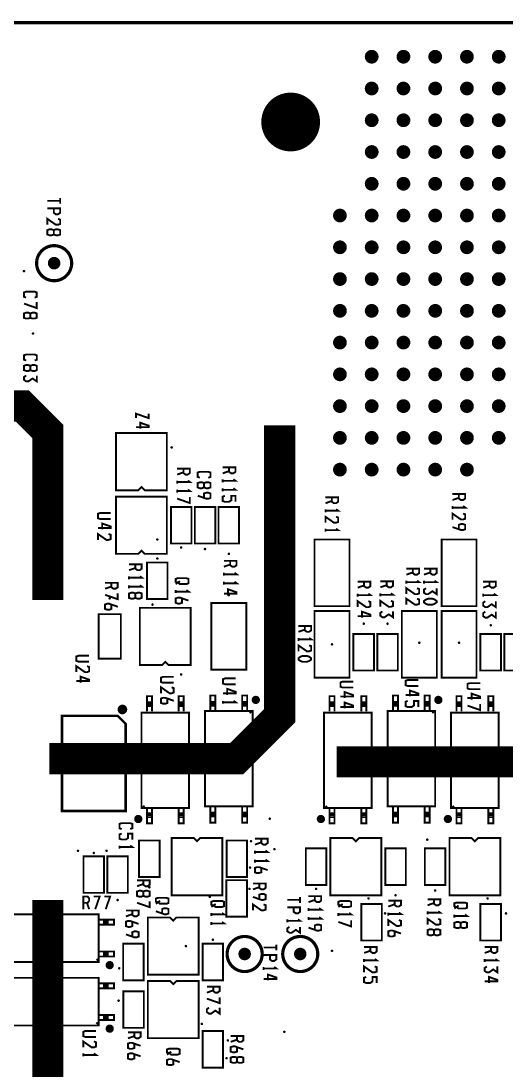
# Model space of a CAD drawing. Extents: x 8 to 205, y 3 to 189.
# Drawn here: x 85.8 to 124.6, y 103.1 to 187 of the extents above; entities that cross this region are included whole.
import ezdxf

# ---------------------------------------------------------------- set-up
doc = ezdxf.new("R2010")
doc.units = 0
doc.header["$MEASUREMENT"] = 0
doc.layers.get('0').update_dxf_attribs({"linetype": 'CONTINUOUS'})
doc.layers.add('26-349-0_DRL', color=254, linetype='CONTINUOUS')
doc.layers.add('26-349-0_SST', color=12, linetype='CONTINUOUS')

# ---------------------------------------------------------------- blocks, each defined once
blk = doc.blocks.new('ROUND_1')
at = {"const_width": 2.3495}
blk.add_lwpolyline([(-1.17475, 0, 1), (1.17475, 0, 1)], format="xyb", close=True, dxfattribs=at)
blk = doc.blocks.new('ROUND_93')
at = {"const_width": 0.54991}
blk.add_lwpolyline([(-0.274954, 0, 1), (0.274954, 0, 1)], format="xyb", close=True, dxfattribs=at)
blk = doc.blocks.new('ROUND_96')
at = {"const_width": 0.50038}
blk.add_lwpolyline([(-0.25019, 0, 1), (0.25019, 0, 1)], format="xyb", close=True, dxfattribs=at)
blk = doc.blocks.new('ROUND_101')
at = {"const_width": 0.10033}
blk.add_lwpolyline([(-0.050164, 0, 1), (0.050164, 0, 1)], format="xyb", close=True, dxfattribs=at)
blk = doc.blocks.new('ROUND_102')
at = {"const_width": 0.10033}
blk.add_lwpolyline([(-0.050164, 0, 1), (0.050164, 0, 1)], format="xyb", close=True, dxfattribs=at)

msp = doc.modelspace()

# ---------------------------------------------------------------- linework, layer by layer
at = {"layer": '26-349-0_DRL'}
for points, const_width in [([(13.894, 186.892), (200.843, 186.892)], 0.254), ([(87.966, 140.728), (87.966, 154.19), (85.934, 156.222), (69.551, 156.222), (67.9, 157.873), (52.787, 157.873), (31.578, 179.082), (28.022, 179.082)], 2.499), ([(88.093, 128.028), (103.079, 128.028), (106.508, 131.457), (106.508, 154.698)], 2.499), ([(111.08, 127.774), (182.454, 127.774), (184.105, 129.425), (194.646, 129.425)], 2.499), ([(87.966, 64.401), (87.966, 116.725)], 2.499)]:
    msp.add_lwpolyline(points, dxfattribs=dict(at, const_width=const_width))
at = {"layer": '26-349-0_SST'}
for points, const_width in [([(87.938, 172.635), (88.954, 172.635)], 0.152), ([(88.954, 172.399), (88.954, 172.872)], 0.152), ([(88.446, 172.033), (88.446, 171.678), (88.614, 171.561), (88.784, 171.561), (88.954, 171.678), (88.954, 172.033), (87.938, 172.033)], 0.152), ([(87.938, 170.723), (87.938, 171.195), (88.614, 170.723), (88.784, 170.723), (88.954, 170.781), (88.954, 171.137), (88.784, 171.195)], 0.152), ([(88.446, 169.943), (88.614, 169.885), (88.784, 169.885), (88.954, 169.943), (88.954, 170.299), (88.784, 170.357), (88.614, 170.357), (88.446, 170.299), (88.446, 169.943), (88.276, 169.885), (88.106, 169.885), (87.938, 169.943), (87.938, 170.299), (88.106, 170.357), (88.276, 170.357), (88.446, 170.299)], 0.152), ([(86.234, 164.901), (86.066, 164.959), (86.066, 165.315), (86.234, 165.373), (86.912, 165.373), (87.082, 165.315), (87.082, 164.959), (86.912, 164.901)], 0.152), ([(86.066, 164.418), (87.082, 164.063), (87.082, 164.535)], 0.152), ([(86.574, 163.283), (86.742, 163.225), (86.912, 163.225), (87.082, 163.283), (87.082, 163.639), (86.912, 163.697), (86.742, 163.697), (86.574, 163.639), (86.574, 163.283), (86.404, 163.225), (86.234, 163.225), (86.066, 163.283), (86.066, 163.639), (86.234, 163.697), (86.404, 163.697), (86.574, 163.639)], 0.152), ([(86.241, 159.872), (86.071, 159.93), (86.071, 160.286), (86.241, 160.347), (86.917, 160.347), (87.087, 160.286), (87.087, 159.93), (86.917, 159.872)], 0.152), ([(86.579, 159.092), (86.749, 159.034), (86.917, 159.034), (87.087, 159.092), (87.087, 159.448), (86.917, 159.509), (86.749, 159.509), (86.579, 159.448), (86.579, 159.092), (86.409, 159.034), (86.241, 159.034), (86.071, 159.092), (86.071, 159.448), (86.241, 159.509), (86.409, 159.509), (86.579, 159.448)], 0.152), ([(86.241, 158.67), (86.071, 158.551), (86.071, 158.315), (86.241, 158.195), (86.409, 158.195), (86.749, 158.432), (87.087, 158.195), (87.087, 158.67)], 0.152), ([(95.027, 155.259), (95.027, 155.615), (96.043, 155.259), (96.043, 155.615)], 0.152), ([(95.365, 154.421), (95.365, 154.893), (96.043, 154.657), (96.043, 154.538), (95.027, 154.538)], 0.152), ([(97.491, 154.063), (93.427, 154.063), (93.427, 149.491), (95.205, 149.491), (95.459, 149.745), (95.713, 149.491), (97.491, 149.491), (97.491, 154.063)], 0.152), ([(98.819, 151.223), (98.819, 150.868), (98.987, 150.748), (99.157, 150.748), (99.327, 150.868), (99.327, 151.223), (98.311, 151.223)], 0.152), ([(102.469, 151.322), (102.469, 150.967), (102.639, 150.847), (102.81, 150.847), (102.977, 150.967), (102.977, 151.322), (101.961, 151.322)], 0.152), ([(98.819, 150.926), (98.311, 150.748)], 0.152), ([(98.311, 150.029), (98.311, 150.266)], 0.152), ([(98.311, 150.149), (99.327, 150.149), (99.157, 150.266)], 0.152), ([(100.13, 150.494), (99.962, 150.555), (99.962, 150.911), (100.13, 150.969), (100.808, 150.969), (100.978, 150.911), (100.978, 150.555), (100.808, 150.494)], 0.152), ([(102.469, 151.025), (101.961, 150.847)], 0.152), ([(101.961, 150.128), (101.961, 150.365)], 0.152), ([(101.961, 150.248), (102.977, 150.248), (102.81, 150.365)], 0.152), ([(98.311, 149.311), (98.311, 149.547)], 0.152), ([(98.311, 149.427), (99.327, 149.427), (99.157, 149.547)], 0.152), ([(100.47, 149.717), (100.638, 149.656), (100.808, 149.656), (100.978, 149.717), (100.978, 150.073), (100.808, 150.131), (100.638, 150.131), (100.47, 150.073), (100.47, 149.717), (100.3, 149.656), (100.13, 149.656), (99.962, 149.717), (99.962, 150.073), (100.13, 150.131), (100.3, 150.131), (100.47, 150.073)], 0.152), ([(101.961, 149.41), (101.961, 149.646)], 0.152), ([(101.961, 149.526), (102.977, 149.526), (102.81, 149.646)], 0.152), ([(97.491, 148.983), (93.427, 148.983), (93.427, 144.411), (95.205, 144.411), (95.459, 144.665), (95.713, 144.411), (97.491, 144.411), (97.491, 148.983)], 0.152), ([(98.311, 148.828), (99.327, 148.472), (99.327, 148.945)], 0.152), ([(100.47, 148.879), (100.47, 149.234), (100.638, 149.293), (100.808, 149.293), (100.978, 149.234), (100.978, 148.879), (100.808, 148.818), (100.638, 148.818), (99.962, 149.057)], 0.152), ([(102.131, 149.044), (101.961, 148.985), (101.961, 148.63), (102.131, 148.571), (102.469, 148.571), (102.639, 148.688), (102.639, 149.044), (102.977, 149.044), (102.977, 148.571)], 0.152), ([(110.684, 148.932), (110.684, 148.576), (110.854, 148.457), (111.024, 148.457), (111.192, 148.576), (111.192, 148.932), (110.176, 148.932)], 0.152), ([(110.684, 148.635), (110.176, 148.457)], 0.152), ([(120.844, 149.186), (120.844, 148.83), (121.014, 148.711), (121.184, 148.711), (121.352, 148.83), (121.352, 149.186), (120.336, 149.186)], 0.152), ([(120.844, 148.889), (120.336, 148.711)], 0.152), ([(99.459, 145.236), (99.459, 148.157), (97.821, 148.157), (97.821, 145.236), (99.459, 145.236)], 0.152), ([(101.364, 145.236), (101.364, 148.157), (99.726, 148.157), (99.726, 145.236), (101.364, 145.236)], 0.152), ([(101.618, 148.157), (101.618, 145.236), (103.257, 145.236), (103.257, 148.157), (101.618, 148.157)], 0.152), ([(110.176, 147.738), (110.176, 147.974)], 0.152), ([(110.176, 147.855), (111.192, 147.855), (111.024, 147.974)], 0.152), ([(120.336, 147.992), (120.336, 148.228)], 0.152), ([(120.336, 148.109), (121.352, 148.109), (121.184, 148.228)], 0.152), ([(92.995, 147.197), (92.147, 147.197), (91.979, 147.258), (91.979, 147.614), (92.147, 147.672), (92.995, 147.672)], 0.152), ([(110.176, 146.9), (110.176, 147.372), (110.854, 146.9), (111.024, 146.9), (111.192, 146.958), (111.192, 147.314), (111.024, 147.372)], 0.152), ([(120.336, 147.154), (120.336, 147.626), (121.014, 147.154), (121.184, 147.154), (121.352, 147.212), (121.352, 147.568), (121.184, 147.626)], 0.152), ([(92.317, 146.359), (92.317, 146.834), (92.995, 146.598), (92.995, 146.478), (91.979, 146.478)], 0.152), ([(91.979, 145.521), (91.979, 145.996), (92.655, 145.521), (92.825, 145.521), (92.995, 145.582), (92.995, 145.937), (92.825, 145.996)], 0.152), ([(110.176, 146.179), (110.176, 146.417)], 0.152), ([(110.176, 146.298), (111.192, 146.298), (111.024, 146.417)], 0.152), ([(120.844, 146.374), (120.844, 146.73), (121.014, 146.788), (121.184, 146.788), (121.352, 146.73), (121.352, 146.374), (121.184, 146.316), (121.014, 146.316), (120.336, 146.552)], 0.152), ([(112.096, 140.22), (109.302, 140.22), (109.302, 145.554), (112.096, 145.554), (112.096, 140.22)], 0.152), ([(122.256, 140.22), (119.462, 140.22), (119.462, 145.554), (122.256, 145.554), (122.256, 140.22)], 0.152), ([(94.976, 143.575), (94.976, 143.22), (95.146, 143.1), (95.317, 143.1), (95.484, 143.22), (95.484, 143.575), (94.468, 143.575)], 0.152), ([(95.903, 143.712), (95.903, 140.791), (97.542, 140.791), (97.542, 143.712), (95.903, 143.712)], 0.152), ([(102.556, 143.852), (102.556, 143.496), (102.726, 143.377), (102.896, 143.377), (103.064, 143.496), (103.064, 143.852), (102.048, 143.852)], 0.152), ([(102.556, 143.555), (102.048, 143.377)], 0.152), ([(94.976, 143.278), (94.468, 143.1)], 0.152), ([(102.048, 142.658), (102.048, 142.894)], 0.152), ([(102.048, 142.775), (103.064, 142.775), (102.896, 142.894)], 0.152), ([(117.161, 143.217), (117.161, 142.861), (117.331, 142.742), (117.501, 142.742), (117.669, 142.861), (117.669, 143.217), (116.653, 143.217)], 0.152), ([(117.161, 142.92), (116.653, 142.742)], 0.152), ([(118.558, 143.217), (118.558, 142.861), (118.728, 142.742), (118.898, 142.742), (119.066, 142.861), (119.066, 143.217), (118.05, 143.217)], 0.152), ([(118.558, 142.92), (118.05, 142.742)], 0.152), ([(93.056, 142.092), (93.056, 141.736), (93.226, 141.617), (93.396, 141.617), (93.564, 141.736), (93.564, 142.092), (92.548, 142.092)], 0.152), ([(94.468, 142.381), (94.468, 142.618)], 0.152), ([(94.468, 142.501), (95.484, 142.501), (95.317, 142.618)], 0.152), ([(94.468, 141.663), (94.468, 141.899)], 0.152), ([(94.468, 141.779), (95.484, 141.779), (95.317, 141.899)], 0.152), ([(98.37, 142.465), (98.202, 142.407), (98.202, 142.168), (98.37, 142.11), (98.54, 141.99), (99.048, 141.99), (99.218, 142.051), (99.218, 142.407), (99.048, 142.465), (98.37, 142.465)], 0.152), ([(98.54, 142.229), (98.202, 141.99)], 0.152), ([(102.048, 141.937), (102.048, 142.176)], 0.152), ([(102.048, 142.056), (103.064, 142.056), (102.896, 142.176)], 0.152), ([(113.264, 142.178), (113.264, 141.823), (113.434, 141.703), (113.605, 141.703), (113.772, 141.823), (113.772, 142.178), (112.756, 142.178)], 0.152), ([(113.264, 141.881), (112.756, 141.703)], 0.152), ([(115.075, 142.206), (115.075, 141.851), (115.243, 141.731), (115.413, 141.731), (115.583, 141.851), (115.583, 142.206), (114.567, 142.206)], 0.152), ([(115.075, 141.909), (114.567, 141.731)], 0.152), ([(116.653, 142.023), (116.653, 142.259)], 0.152), ([(116.653, 142.14), (117.669, 142.14), (117.501, 142.259)], 0.152), ([(118.05, 142.023), (118.05, 142.259)], 0.152), ([(118.05, 142.14), (119.066, 142.14), (118.898, 142.259)], 0.152), ([(123.297, 142.178), (123.297, 141.823), (123.467, 141.703), (123.638, 141.703), (123.805, 141.823), (123.805, 142.178), (122.789, 142.178)], 0.152), ([(123.297, 141.881), (122.789, 141.703)], 0.152), ([(93.056, 141.795), (92.548, 141.617)], 0.152), ([(92.548, 141.134), (93.564, 140.779), (93.564, 141.254)], 0.152), ([(94.976, 140.883), (95.146, 140.824), (95.317, 140.824), (95.484, 140.883), (95.484, 141.238), (95.317, 141.297), (95.146, 141.297), (94.976, 141.238), (94.976, 140.883), (94.809, 140.824), (94.638, 140.824), (94.468, 140.883), (94.468, 141.238), (94.638, 141.297), (94.809, 141.297), (94.976, 141.238)], 0.152), ([(98.202, 141.271), (98.202, 141.508)], 0.152), ([(98.202, 141.391), (99.218, 141.391), (99.048, 141.508)], 0.152), ([(102.388, 141.099), (102.388, 141.574), (103.064, 141.337), (103.064, 141.218), (102.048, 141.218)], 0.152), ([(112.756, 140.984), (112.756, 141.221)], 0.152), ([(112.756, 141.104), (113.772, 141.104), (113.605, 141.221)], 0.152), ([(114.567, 141.012), (114.567, 141.249)], 0.152), ([(114.567, 141.132), (115.583, 141.132), (115.413, 141.249)], 0.152), ([(116.653, 141.185), (116.653, 141.657), (117.331, 141.185), (117.501, 141.185), (117.669, 141.243), (117.669, 141.599), (117.501, 141.657)], 0.152), ([(118.22, 141.657), (118.05, 141.541), (118.05, 141.302), (118.22, 141.185), (118.39, 141.185), (118.728, 141.421), (119.066, 141.185), (119.066, 141.657)], 0.152), ([(122.789, 140.984), (122.789, 141.221)], 0.152), ([(122.789, 141.104), (123.805, 141.104), (123.638, 141.221)], 0.152), ([(93.056, 140.357), (93.056, 140.001), (92.888, 139.94), (92.718, 139.94), (92.548, 140.001), (92.548, 140.357), (92.718, 140.415), (92.888, 140.415), (93.564, 140.179)], 0.152), ([(98.71, 140.847), (98.71, 140.492), (98.54, 140.433), (98.37, 140.433), (98.202, 140.492), (98.202, 140.847), (98.37, 140.908), (98.54, 140.908), (99.218, 140.669)], 0.152), ([(103.841, 135.14), (101.047, 135.14), (101.047, 140.474), (103.841, 140.474), (103.841, 135.14)], 0.152), ([(112.756, 140.146), (112.756, 140.621), (113.434, 140.146), (113.605, 140.146), (113.772, 140.205), (113.772, 140.56), (113.605, 140.621)], 0.152), ([(114.567, 140.174), (114.567, 140.649), (115.243, 140.174), (115.413, 140.174), (115.583, 140.233), (115.583, 140.588), (115.413, 140.649)], 0.152), ([(116.653, 140.347), (116.653, 140.819), (117.331, 140.347), (117.501, 140.347), (117.669, 140.405), (117.669, 140.761), (117.501, 140.819)], 0.152), ([(118.05, 140.641), (118.22, 140.761), (118.39, 140.819), (118.728, 140.819), (118.898, 140.761), (119.066, 140.641), (119.066, 140.525), (118.898, 140.405), (118.728, 140.347), (118.39, 140.347), (118.22, 140.405), (118.05, 140.525), (118.05, 140.641)], 0.152), ([(122.959, 140.621), (122.789, 140.502), (122.789, 140.266), (122.959, 140.146), (123.13, 140.146), (123.467, 140.382), (123.805, 140.146), (123.805, 140.621)], 0.152), ([(93.808, 136.029), (93.808, 139.585), (92.03, 139.585), (92.03, 136.029), (93.808, 136.029)], 0.152), ([(99.396, 140.093), (95.332, 140.093), (95.332, 135.521), (97.11, 135.521), (97.364, 135.775), (97.618, 135.521), (99.396, 135.521), (99.396, 140.093)], 0.152), ([(112.096, 134.505), (109.302, 134.505), (109.302, 139.839), (112.096, 139.839), (112.096, 134.505)], 0.152), ([(113.097, 139.308), (113.097, 139.783), (113.772, 139.544), (113.772, 139.427), (112.756, 139.427)], 0.152), ([(114.735, 139.811), (114.567, 139.692), (114.567, 139.455), (114.735, 139.336), (114.905, 139.336), (115.243, 139.572), (115.583, 139.336), (115.583, 139.811)], 0.152), ([(119.081, 134.505), (116.287, 134.505), (116.287, 139.839), (119.081, 139.839), (119.081, 134.505)], 0.152), ([(122.256, 134.505), (119.462, 134.505), (119.462, 139.839), (122.256, 139.839), (122.256, 134.505)], 0.152), ([(122.959, 139.783), (122.789, 139.664), (122.789, 139.427), (122.959, 139.308), (123.13, 139.308), (123.467, 139.544), (123.805, 139.308), (123.805, 139.783)], 0.152), ([(108.525, 138.645), (108.525, 138.289), (108.695, 138.17), (108.865, 138.17), (109.033, 138.289), (109.033, 138.645), (108.017, 138.645)], 0.152), ([(108.525, 138.348), (108.017, 138.17)], 0.152), ([(108.017, 137.451), (108.017, 137.687)], 0.152), ([(108.017, 137.568), (109.033, 137.568), (108.865, 137.687)], 0.152), ([(112.413, 137.997), (112.413, 135.076), (114.052, 135.076), (114.052, 137.997), (112.413, 137.997)], 0.152), ([(115.969, 135.076), (115.969, 137.997), (114.331, 137.997), (114.331, 135.076), (115.969, 135.076)], 0.152), ([(122.573, 137.997), (122.573, 135.076), (124.212, 135.076), (124.212, 137.997), (122.573, 137.997)], 0.152), ([(126.129, 135.076), (126.129, 137.997), (124.491, 137.997), (124.491, 135.076), (126.129, 135.076)], 0.152), ([(108.017, 136.613), (108.017, 137.085), (108.695, 136.613), (108.865, 136.613), (109.033, 136.671), (109.033, 137.027), (108.865, 137.085)], 0.152), ([(91.273, 135.788), (90.427, 135.788), (90.257, 135.846), (90.257, 136.202), (90.427, 136.263), (91.273, 136.263)], 0.152), ([(108.017, 136.069), (108.187, 136.189), (108.357, 136.247), (108.695, 136.247), (108.865, 136.189), (109.033, 136.069), (109.033, 135.953), (108.865, 135.833), (108.695, 135.775), (108.357, 135.775), (108.187, 135.833), (108.017, 135.953), (108.017, 136.069)], 0.152), ([(90.257, 134.949), (90.257, 135.424), (90.935, 134.949), (91.103, 134.949), (91.273, 135.008), (91.273, 135.363), (91.103, 135.424)], 0.152), ([(90.595, 134.111), (90.595, 134.586), (91.273, 134.347), (91.273, 134.231), (90.257, 134.231)], 0.152), ([(98.042, 134.098), (97.194, 134.098), (97.026, 134.157), (97.026, 134.512), (97.194, 134.573), (98.042, 134.573)], 0.152), ([(102.995, 133.971), (102.147, 133.971), (101.979, 134.03), (101.979, 134.385), (102.147, 134.446), (102.995, 134.446)], 0.152), ([(117.6, 133.844), (116.752, 133.844), (116.584, 133.903), (116.584, 134.258), (116.752, 134.319), (117.6, 134.319)], 0.152), ([(97.026, 133.26), (97.026, 133.735), (97.702, 133.26), (97.872, 133.26), (98.042, 133.319), (98.042, 133.674), (97.872, 133.735)], 0.152), ([(102.317, 133.133), (102.317, 133.608), (102.995, 133.369), (102.995, 133.253), (101.979, 133.253)], 0.152), ([(112.393, 133.717), (111.545, 133.717), (111.377, 133.776), (111.377, 134.131), (111.545, 134.192), (112.393, 134.192)], 0.152), ([(116.922, 133.006), (116.922, 133.481), (117.6, 133.242), (117.6, 133.126), (116.584, 133.126)], 0.152), ([(122.553, 133.59), (121.705, 133.59), (121.537, 133.649), (121.537, 134.004), (121.705, 134.065), (122.553, 134.065)], 0.152), ([(95.893, 131.802), (95.893, 132.224), (95.893, 132.371), (95.893, 132.526), (95.893, 133.027), (96.295, 133.027), (96.295, 132.526), (96.295, 132.371), (96.295, 132.224), (96.295, 131.802)], 0.152), ([(97.534, 132.836), (97.534, 132.48), (97.364, 132.422), (97.194, 132.422), (97.026, 132.48), (97.026, 132.836), (97.194, 132.897), (97.364, 132.897), (98.042, 132.658)], 0.152), ([(98.433, 131.802), (98.433, 132.224), (98.433, 132.371), (98.433, 132.526), (98.433, 133.027), (98.835, 133.027), (98.835, 132.526), (98.835, 132.371), (98.835, 132.224), (98.835, 131.802)], 0.152), ([(100.973, 132.275), (100.973, 132.422), (100.973, 132.577), (100.973, 133.077), (101.375, 133.077), (101.375, 132.577), (101.375, 132.422), (101.375, 132.275)], 0.152), ([(101.979, 132.414), (101.979, 132.651)], 0.152), ([(101.979, 132.531), (102.995, 132.531), (102.825, 132.651)], 0.152), ([(103.513, 132.275), (103.513, 132.422), (103.513, 132.577), (103.513, 133.077), (103.915, 133.077), (103.915, 132.577), (103.915, 132.422), (103.915, 132.275)], 0.152), ([(104.857, 132.712), (104.349, 132.712)], 0.152), ([(104.826, 132.849), (104.379, 132.849)], 0.152), ([(104.45, 132.93), (104.45, 132.524)], 0.152), ([(104.588, 132.981), (104.588, 132.473)], 0.152), ([(104.725, 132.95), (104.725, 132.503)], 0.152), ([(110.498, 131.802), (110.498, 132.224), (110.498, 132.371), (110.498, 132.526), (110.498, 133.027), (110.9, 133.027), (110.9, 132.526), (110.9, 132.371), (110.9, 132.224), (110.9, 131.802)], 0.152), ([(111.715, 132.879), (111.715, 133.354), (112.393, 133.115), (112.393, 132.999), (111.377, 132.999)], 0.152), ([(113.038, 131.802), (113.038, 132.224), (113.038, 132.371), (113.038, 132.526), (113.038, 133.027), (113.44, 133.027), (113.44, 132.526), (113.44, 132.371), (113.44, 132.224), (113.44, 131.802)], 0.152), ([(115.578, 132.275), (115.578, 132.422), (115.578, 132.577), (115.578, 133.077), (115.98, 133.077), (115.98, 132.577), (115.98, 132.422), (115.98, 132.275)], 0.152), ([(116.752, 132.643), (116.584, 132.582), (116.584, 132.226), (116.752, 132.168), (117.092, 132.168), (117.26, 132.287), (117.26, 132.643), (117.6, 132.643), (117.6, 132.168)], 0.152), ([(118.118, 132.275), (118.118, 132.422), (118.118, 132.577), (118.118, 133.077), (118.52, 133.077), (118.52, 132.577), (118.52, 132.422), (118.52, 132.275)], 0.152), ([(119.462, 132.712), (118.954, 132.712)], 0.152), ([(119.431, 132.849), (118.984, 132.849)], 0.152), ([(119.055, 132.93), (119.055, 132.524)], 0.152), ([(119.193, 132.981), (119.193, 132.473)], 0.152), ([(119.33, 132.95), (119.33, 132.503)], 0.152), ([(120.658, 131.802), (120.658, 132.224), (120.658, 132.371), (120.658, 132.526), (120.658, 133.027), (121.06, 133.027), (121.06, 132.526), (121.06, 132.371), (121.06, 132.224), (121.06, 131.802)], 0.152), ([(121.875, 132.752), (121.875, 133.227), (122.553, 132.988), (122.553, 132.872), (121.537, 132.872)], 0.152), ([(123.198, 131.802), (123.198, 132.224), (123.198, 132.371), (123.198, 132.526), (123.198, 133.027), (123.6, 133.027), (123.6, 132.526), (123.6, 132.371), (123.6, 132.224), (123.6, 131.802)], 0.152), ([(94.212, 132.028), (93.658, 132.028)], 0.201), ([(94.194, 131.848), (93.676, 131.848)], 0.201), ([(94.08, 132.209), (93.79, 132.209)], 0.201), ([(93.818, 132.224), (93.818, 131.706)], 0.201), ([(93.998, 132.242), (93.998, 131.688)], 0.201), ([(94.179, 132.11), (94.179, 131.82)], 0.201), ([(96.295, 132.526), (95.893, 132.526)], 0.152), ([(96.295, 132.371), (95.893, 132.371)], 0.152), ([(96.295, 132.224), (95.893, 132.224)], 0.152), ([(98.835, 132.526), (98.433, 132.526)], 0.152), ([(98.835, 132.371), (98.433, 132.371)], 0.152), ([(98.835, 132.224), (98.433, 132.224)], 0.152), ([(104.349, 131.838), (104.349, 124.218), (100.539, 124.218), (100.539, 131.838), (104.349, 131.838)], 0.152), ([(101.375, 132.577), (100.973, 132.577)], 0.152), ([(101.375, 132.422), (100.973, 132.422)], 0.152), ([(101.375, 131.851), (101.375, 132.275), (100.973, 132.275), (100.973, 131.851)], 0.152), ([(103.915, 132.577), (103.513, 132.577)], 0.152), ([(103.915, 132.422), (103.513, 132.422)], 0.152), ([(103.915, 131.851), (103.915, 132.275), (103.513, 132.275), (103.513, 131.851)], 0.152), ([(104.108, 131.668), (104.293, 131.851)], 0.152), ([(104.806, 132.574), (104.4, 132.574)], 0.152), ([(110.9, 132.526), (110.498, 132.526)], 0.152), ([(110.9, 132.371), (110.498, 132.371)], 0.152), ([(110.9, 132.224), (110.498, 132.224)], 0.152), ([(111.715, 132.041), (111.715, 132.516), (112.393, 132.277), (112.393, 132.16), (111.377, 132.16)], 0.152), ([(113.44, 132.526), (113.038, 132.526)], 0.152), ([(113.44, 132.371), (113.038, 132.371)], 0.152), ([(113.44, 132.224), (113.038, 132.224)], 0.152), ([(118.954, 131.838), (118.954, 124.218), (115.144, 124.218), (115.144, 131.838), (118.954, 131.838)], 0.152), ([(115.98, 132.577), (115.578, 132.577)], 0.152), ([(115.98, 132.422), (115.578, 132.422)], 0.152), ([(115.98, 131.851), (115.98, 132.275), (115.578, 132.275), (115.578, 131.851)], 0.152), ([(118.52, 132.577), (118.118, 132.577)], 0.152), ([(118.52, 132.422), (118.118, 132.422)], 0.152), ([(118.52, 131.851), (118.52, 132.275), (118.118, 132.275), (118.118, 131.851)], 0.152), ([(118.713, 131.668), (118.898, 131.851)], 0.152), ([(119.411, 132.574), (119.005, 132.574)], 0.152), ([(121.06, 132.526), (120.658, 132.526)], 0.152), ([(121.06, 132.371), (120.658, 132.371)], 0.152), ([(121.06, 132.224), (120.658, 132.224)], 0.152), ([(121.537, 132.27), (122.553, 131.914), (122.553, 132.389)], 0.152), ([(123.6, 132.526), (123.198, 132.526)], 0.152), ([(123.6, 132.371), (123.198, 132.371)], 0.152), ([(123.6, 132.224), (123.198, 132.224)], 0.152), ([(93.554, 131.457), (94.189, 130.822), (94.189, 123.837), (89.109, 123.837), (89.109, 131.457), (93.554, 131.457)], 0.201), ([(95.459, 124.091), (95.459, 131.711), (99.269, 131.711), (99.269, 124.091), (95.459, 124.091)], 0.152), ([(110.064, 124.091), (110.064, 131.711), (113.874, 131.711), (113.874, 124.091), (110.064, 124.091)], 0.152), ([(120.224, 124.091), (120.224, 131.711), (124.034, 131.711), (124.034, 124.091), (120.224, 124.091)], 0.152), ([(95.698, 124.261), (95.515, 124.076)], 0.152), ([(110.303, 124.261), (110.12, 124.076)], 0.152), ([(120.463, 124.261), (120.28, 124.076)], 0.152), ([(95.052, 123.405), (95.052, 122.999)], 0.152), ([(95.19, 123.456), (95.19, 122.948)], 0.152), ([(95.327, 123.425), (95.327, 122.978)], 0.152), ([(95.893, 124.076), (95.893, 123.654), (96.295, 123.654), (96.295, 124.076)], 0.152), ([(96.295, 123.654), (96.295, 123.507), (96.295, 123.352), (96.295, 122.851), (95.893, 122.851), (95.893, 123.352), (95.893, 123.507), (95.893, 123.654)], 0.152), ([(95.893, 123.507), (96.295, 123.507)], 0.152), ([(98.433, 124.076), (98.433, 123.654), (98.835, 123.654), (98.835, 124.076)], 0.152), ([(98.835, 123.654), (98.835, 123.507), (98.835, 123.352), (98.835, 122.851), (98.433, 122.851), (98.433, 123.352), (98.433, 123.507), (98.433, 123.654)], 0.152), ([(98.433, 123.507), (98.835, 123.507)], 0.152), ([(101.375, 124.126), (101.375, 123.705), (101.375, 123.555), (101.375, 123.403), (101.375, 122.902), (100.973, 122.902), (100.973, 123.403), (100.973, 123.555), (100.973, 123.705), (100.973, 124.126)], 0.152), ([(100.973, 123.705), (101.375, 123.705)], 0.152), ([(100.973, 123.555), (101.375, 123.555)], 0.152), ([(100.973, 123.403), (101.375, 123.403)], 0.152), ([(103.915, 124.126), (103.915, 123.705), (103.915, 123.555), (103.915, 123.403), (103.915, 122.902), (103.513, 122.902), (103.513, 123.403), (103.513, 123.555), (103.513, 123.705), (103.513, 124.126)], 0.152), ([(103.513, 123.705), (103.915, 123.705)], 0.152), ([(103.513, 123.555), (103.915, 123.555)], 0.152), ([(103.513, 123.403), (103.915, 123.403)], 0.152), ([(109.657, 123.405), (109.657, 122.999)], 0.152), ([(109.795, 123.456), (109.795, 122.948)], 0.152), ([(109.932, 123.425), (109.932, 122.978)], 0.152), ([(110.498, 124.076), (110.498, 123.654), (110.9, 123.654), (110.9, 124.076)], 0.152), ([(110.9, 123.654), (110.9, 123.507), (110.9, 123.352), (110.9, 122.851), (110.498, 122.851), (110.498, 123.352), (110.498, 123.507), (110.498, 123.654)], 0.152), ([(110.498, 123.507), (110.9, 123.507)], 0.152), ([(113.038, 124.076), (113.038, 123.654), (113.44, 123.654), (113.44, 124.076)], 0.152), ([(113.44, 123.654), (113.44, 123.507), (113.44, 123.352), (113.44, 122.851), (113.038, 122.851), (113.038, 123.352), (113.038, 123.507), (113.038, 123.654)], 0.152), ([(113.038, 123.507), (113.44, 123.507)], 0.152), ([(115.98, 124.126), (115.98, 123.705), (115.98, 123.555), (115.98, 123.403), (115.98, 122.902), (115.578, 122.902), (115.578, 123.403), (115.578, 123.555), (115.578, 123.705), (115.578, 124.126)], 0.152), ([(115.578, 123.705), (115.98, 123.705)], 0.152), ([(115.578, 123.555), (115.98, 123.555)], 0.152), ([(115.578, 123.403), (115.98, 123.403)], 0.152), ([(118.52, 124.126), (118.52, 123.705), (118.52, 123.555), (118.52, 123.403), (118.52, 122.902), (118.118, 122.902), (118.118, 123.403), (118.118, 123.555), (118.118, 123.705), (118.118, 124.126)], 0.152), ([(118.118, 123.705), (118.52, 123.705)], 0.152), ([(118.118, 123.555), (118.52, 123.555)], 0.152), ([(118.118, 123.403), (118.52, 123.403)], 0.152), ([(119.817, 123.405), (119.817, 122.999)], 0.152), ([(119.955, 123.456), (119.955, 122.948)], 0.152), ([(120.092, 123.425), (120.092, 122.978)], 0.152), ([(120.658, 124.076), (120.658, 123.654), (121.06, 123.654), (121.06, 124.076)], 0.152), ([(121.06, 123.654), (121.06, 123.507), (121.06, 123.352), (121.06, 122.851), (120.658, 122.851), (120.658, 123.352), (120.658, 123.507), (120.658, 123.654)], 0.152), ([(120.658, 123.507), (121.06, 123.507)], 0.152), ([(123.198, 124.076), (123.198, 123.654), (123.6, 123.654), (123.6, 124.076)], 0.152), ([(123.6, 123.654), (123.6, 123.507), (123.6, 123.352), (123.6, 122.851), (123.198, 122.851), (123.198, 123.352), (123.198, 123.507), (123.198, 123.654)], 0.152), ([(123.198, 123.507), (123.6, 123.507)], 0.152), ([(93.876, 122.399), (93.706, 122.46), (93.706, 122.816), (93.876, 122.874), (94.555, 122.874), (94.722, 122.816), (94.722, 122.46), (94.555, 122.399)], 0.152), ([(95.459, 123.187), (94.951, 123.187)], 0.152), ([(95.428, 123.324), (94.981, 123.324)], 0.152), ([(95.408, 123.049), (95.002, 123.049)], 0.152), ([(95.893, 123.352), (96.295, 123.352)], 0.152), ([(98.433, 123.352), (98.835, 123.352)], 0.152), ([(110.064, 123.187), (109.556, 123.187)], 0.152), ([(110.033, 123.324), (109.586, 123.324)], 0.152), ([(110.013, 123.049), (109.607, 123.049)], 0.152), ([(110.498, 123.352), (110.9, 123.352)], 0.152), ([(113.038, 123.352), (113.44, 123.352)], 0.152), ([(120.224, 123.187), (119.716, 123.187)], 0.152), ([(120.193, 123.324), (119.746, 123.324)], 0.152), ([(120.173, 123.049), (119.767, 123.049)], 0.152), ([(120.658, 123.352), (121.06, 123.352)], 0.152), ([(123.198, 123.352), (123.6, 123.352)], 0.152), ([(93.876, 122.036), (93.706, 121.978), (93.706, 121.622), (93.876, 121.561), (94.214, 121.561), (94.384, 121.68), (94.384, 122.036), (94.722, 122.036), (94.722, 121.561)], 0.152), ([(97.872, 117.106), (101.936, 117.106), (101.936, 121.678), (100.158, 121.678), (99.904, 121.424), (99.65, 121.678), (97.872, 121.678), (97.872, 117.106)], 0.152), ([(110.572, 117.106), (114.636, 117.106), (114.636, 121.678), (112.858, 121.678), (112.604, 121.424), (112.35, 121.678), (110.572, 121.678), (110.572, 117.106)], 0.152), ([(120.097, 117.106), (124.161, 117.106), (124.161, 121.678), (122.383, 121.678), (122.129, 121.424), (121.875, 121.678), (120.097, 121.678), (120.097, 117.106)], 0.152), ([(93.706, 120.842), (93.706, 121.078)], 0.152), ([(93.706, 120.962), (94.722, 120.962), (94.555, 121.078)], 0.152), ([(95.268, 121.487), (95.268, 118.566), (96.907, 118.566), (96.907, 121.487), (95.268, 121.487)], 0.152), ([(103.904, 118.566), (103.904, 121.487), (102.266, 121.487), (102.266, 118.566), (103.904, 118.566)], 0.152), ([(105.042, 121.632), (105.042, 121.277), (105.21, 121.157), (105.38, 121.157), (105.55, 121.277), (105.55, 121.632), (104.534, 121.632)], 0.152), ([(105.042, 121.335), (104.534, 121.157)], 0.152), ([(108.603, 120.852), (108.603, 117.931), (110.242, 117.931), (110.242, 120.852), (108.603, 120.852)], 0.152), ([(116.604, 117.931), (116.604, 120.852), (114.966, 120.852), (114.966, 117.931), (116.604, 117.931)], 0.152), ([(118.128, 120.852), (118.128, 117.931), (119.767, 117.931), (119.767, 120.852), (118.128, 120.852)], 0.152), ([(90.823, 120.217), (90.823, 117.296), (92.462, 117.296), (92.462, 120.217), (90.823, 120.217)], 0.152), ([(92.728, 120.217), (92.728, 117.296), (94.367, 117.296), (94.367, 120.217), (92.728, 120.217)], 0.152), ([(104.534, 120.438), (104.534, 120.675)], 0.152), ([(104.534, 120.558), (105.55, 120.558), (105.38, 120.675)], 0.152), ([(104.534, 119.72), (104.534, 119.956)], 0.152), ([(104.534, 119.836), (105.55, 119.836), (105.38, 119.956)], 0.152), ([(105.042, 119.295), (105.042, 118.94), (104.872, 118.881), (104.702, 118.881), (104.534, 118.94), (104.534, 119.295), (104.702, 119.354), (104.872, 119.354), (105.55, 119.118)], 0.152), ([(95.611, 118.302), (95.611, 117.947), (95.781, 117.827), (95.952, 117.827), (96.119, 117.947), (96.119, 118.302), (95.103, 118.302)], 0.152), ([(95.611, 118.005), (95.103, 117.827)], 0.152), ([(102.253, 118.312), (102.253, 115.391), (103.892, 115.391), (103.892, 118.312), (102.253, 118.312)], 0.152), ([(104.882, 118.048), (104.882, 117.693), (105.052, 117.573), (105.223, 117.573), (105.39, 117.693), (105.39, 118.048), (104.374, 118.048)], 0.152), ([(104.882, 117.751), (104.374, 117.573)], 0.152), ([(90.803, 116.499), (91.159, 116.499), (91.278, 116.669), (91.278, 116.837), (91.159, 117.007), (90.803, 117.007), (90.803, 115.991)], 0.152), ([(91.761, 115.991), (92.116, 117.007), (91.641, 117.007)], 0.152), ([(92.599, 115.991), (92.954, 117.007), (92.479, 117.007)], 0.152), ([(95.611, 117.05), (95.781, 116.989), (95.952, 116.989), (96.119, 117.05), (96.119, 117.406), (95.952, 117.464), (95.781, 117.464), (95.611, 117.406), (95.611, 117.05), (95.444, 116.989), (95.273, 116.989), (95.103, 117.05), (95.103, 117.406), (95.273, 117.464), (95.444, 117.464), (95.611, 117.406)], 0.152), ([(96.78, 116.9), (96.609, 116.842), (96.609, 116.603), (96.78, 116.545), (96.95, 116.425), (97.458, 116.425), (97.625, 116.486), (97.625, 116.842), (97.458, 116.9), (96.78, 116.9)], 0.152), ([(96.95, 116.664), (96.609, 116.425)], 0.152), ([(101.225, 116.646), (101.054, 116.588), (101.054, 116.349), (101.225, 116.291), (101.395, 116.171), (101.903, 116.171), (102.07, 116.232), (102.07, 116.588), (101.903, 116.646), (101.225, 116.646)], 0.152), ([(104.882, 116.796), (104.882, 117.152), (105.052, 117.21), (105.223, 117.21), (105.39, 117.152), (105.39, 116.796), (105.223, 116.735), (105.052, 116.735), (104.374, 116.974)], 0.152), ([(107.128, 116.738), (108.144, 116.738)], 0.152), ([(108.144, 116.499), (108.144, 116.974)], 0.152), ([(109.327, 117.032), (109.327, 116.677), (109.497, 116.557), (109.668, 116.557), (109.835, 116.677), (109.835, 117.032), (108.819, 117.032)], 0.152), ([(109.327, 116.735), (108.819, 116.557)], 0.152), ([(111.385, 116.646), (111.214, 116.588), (111.214, 116.349), (111.385, 116.291), (111.555, 116.171), (112.063, 116.171), (112.23, 116.232), (112.23, 116.588), (112.063, 116.646), (111.385, 116.646)], 0.152), ([(115.71, 116.679), (115.71, 116.324), (115.878, 116.204), (116.048, 116.204), (116.218, 116.324), (116.218, 116.679), (115.202, 116.679)], 0.152), ([(118.852, 116.778), (118.852, 116.423), (119.022, 116.303), (119.193, 116.303), (119.36, 116.423), (119.36, 116.778), (118.344, 116.778)], 0.152), ([(91.1, 116.499), (91.278, 115.991)], 0.152), ([(94.722, 115.889), (94.722, 115.534), (94.892, 115.414), (95.063, 115.414), (95.23, 115.534), (95.23, 115.889), (94.214, 115.889)], 0.152), ([(95.103, 116.506), (96.119, 116.151), (96.119, 116.626)], 0.152), ([(97.117, 115.648), (97.117, 116.003), (97.288, 116.062), (97.458, 116.062), (97.625, 116.003), (97.625, 115.648), (97.458, 115.587), (97.288, 115.587), (96.609, 115.826)], 0.152), ([(101.395, 116.41), (101.054, 116.171)], 0.152), ([(104.374, 115.897), (104.374, 116.372), (105.052, 115.897), (105.223, 115.897), (105.39, 115.958), (105.39, 116.313), (105.223, 116.372)], 0.152), ([(107.636, 116.136), (107.636, 115.78), (107.806, 115.661), (107.976, 115.661), (108.144, 115.78), (108.144, 116.136), (107.128, 116.136)], 0.152), ([(108.819, 115.838), (108.819, 116.075)], 0.152), ([(108.819, 115.958), (109.835, 115.958), (109.668, 116.075)], 0.152), ([(111.555, 116.41), (111.214, 116.171)], 0.152), ([(113.048, 116.407), (113.048, 113.486), (114.687, 113.486), (114.687, 116.407), (113.048, 116.407)], 0.152), ([(115.71, 116.382), (115.202, 116.204)], 0.152), ([(118.852, 116.481), (118.344, 116.303)], 0.152), ([(118.344, 115.584), (118.344, 115.821)], 0.152), ([(118.344, 115.704), (119.36, 115.704), (119.193, 115.821)], 0.152), ([(120.656, 116.519), (120.485, 116.461), (120.485, 116.222), (120.656, 116.164), (120.826, 116.044), (121.334, 116.044), (121.501, 116.105), (121.501, 116.461), (121.334, 116.519), (120.656, 116.519)], 0.152), ([(120.826, 116.283), (120.485, 116.044)], 0.152), ([(122.573, 116.407), (122.573, 113.486), (124.212, 113.486), (124.212, 116.407), (122.573, 116.407)], 0.152), ([(92.03, 111.772), (84.41, 111.772), (84.41, 115.582), (92.03, 115.582), (92.03, 111.772)], 0.152), ([(92.043, 114.746), (92.467, 114.746), (92.467, 115.148), (92.043, 115.148)], 0.152), ([(92.467, 115.148), (92.614, 115.148), (92.769, 115.148), (93.269, 115.148), (93.269, 114.746), (92.769, 114.746), (92.614, 114.746), (92.467, 114.746)], 0.152), ([(92.614, 114.746), (92.614, 115.148)], 0.152), ([(92.769, 114.746), (92.769, 115.148)], 0.152), ([(94.722, 115.592), (94.214, 115.414)], 0.152), ([(94.722, 114.993), (94.722, 114.637), (94.555, 114.576), (94.384, 114.576), (94.214, 114.637), (94.214, 114.993), (94.384, 115.051), (94.555, 115.051), (95.23, 114.815)], 0.152), ([(95.967, 110.756), (100.031, 110.756), (100.031, 115.328), (98.253, 115.328), (97.999, 115.074), (97.745, 115.328), (95.967, 115.328), (95.967, 110.756)], 0.152), ([(101.054, 115.452), (101.054, 115.689)], 0.152), ([(101.054, 115.572), (102.07, 115.572), (101.903, 115.689)], 0.152), ([(101.054, 114.733), (101.054, 114.97)], 0.152), ([(101.054, 114.85), (102.07, 114.85), (101.903, 114.97)], 0.152), ([(107.128, 114.942), (107.128, 115.178)], 0.152), ([(107.128, 115.061), (108.144, 115.061), (107.976, 115.178)], 0.152), ([(108.819, 115.12), (108.819, 115.356)], 0.152), ([(108.819, 115.236), (109.835, 115.236), (109.668, 115.356)], 0.152), ([(111.214, 115.452), (111.214, 115.689)], 0.152), ([(111.214, 115.572), (112.23, 115.572), (112.063, 115.689)], 0.152), ([(111.214, 114.97), (112.23, 114.614), (112.23, 115.089)], 0.152), ([(115.202, 115.485), (115.202, 115.722)], 0.152), ([(115.202, 115.605), (116.218, 115.605), (116.048, 115.722)], 0.152), ([(115.202, 114.647), (115.202, 115.122), (115.878, 114.647), (116.048, 114.647), (116.218, 114.706), (116.218, 115.061), (116.048, 115.122)], 0.152), ([(118.344, 114.746), (118.344, 115.221), (119.022, 114.746), (119.193, 114.746), (119.36, 114.805), (119.36, 115.16), (119.193, 115.221)], 0.152), ([(120.485, 115.325), (120.485, 115.562)], 0.152), ([(120.485, 115.445), (121.501, 115.445), (121.334, 115.562)], 0.152), ([(120.993, 114.546), (121.164, 114.487), (121.334, 114.487), (121.501, 114.546), (121.501, 114.901), (121.334, 114.962), (121.164, 114.962), (120.993, 114.901), (120.993, 114.546), (120.826, 114.487), (120.656, 114.487), (120.485, 114.546), (120.485, 114.901), (120.656, 114.962), (120.826, 114.962), (120.993, 114.901)], 0.152), ([(94.722, 113.799), (94.722, 114.154), (94.892, 114.213), (95.063, 114.213), (95.23, 114.154), (95.23, 113.799), (95.063, 113.738), (94.892, 113.738), (94.214, 113.977)], 0.152), ([(107.298, 114.579), (107.128, 114.459), (107.128, 114.223), (107.298, 114.104), (107.468, 114.104), (107.806, 114.34), (108.144, 114.104), (108.144, 114.579)], 0.152), ([(109.327, 114.34), (109.327, 114.695), (109.497, 114.754), (109.668, 114.754), (109.835, 114.695), (109.835, 114.34), (109.668, 114.281), (109.497, 114.281), (108.819, 114.518)], 0.152), ([(115.71, 114.223), (115.71, 113.867), (115.54, 113.809), (115.37, 113.809), (115.202, 113.867), (115.202, 114.223), (115.37, 114.284), (115.54, 114.284), (116.218, 114.045)], 0.152), ([(118.852, 113.966), (119.022, 113.908), (119.193, 113.908), (119.36, 113.966), (119.36, 114.322), (119.193, 114.383), (119.022, 114.383), (118.852, 114.322), (118.852, 113.966), (118.685, 113.908), (118.514, 113.908), (118.344, 113.966), (118.344, 114.322), (118.514, 114.383), (118.685, 114.383), (118.852, 114.322)], 0.152), ([(92.043, 112.206), (92.467, 112.206), (92.467, 112.608), (92.043, 112.608)], 0.152), ([(92.467, 112.608), (92.614, 112.608), (92.769, 112.608), (93.269, 112.608), (93.269, 112.206), (92.769, 112.206), (92.614, 112.206), (92.467, 112.206)], 0.152), ([(92.614, 112.206), (92.614, 112.608)], 0.152), ([(92.769, 112.206), (92.769, 112.608)], 0.152), ([(93.998, 113.232), (93.998, 110.311), (95.637, 110.311), (95.637, 113.232), (93.998, 113.232)], 0.152), ([(100.348, 113.232), (100.348, 110.311), (101.987, 110.311), (101.987, 113.232), (100.348, 113.232)], 0.152), ([(105.223, 112.928), (106.239, 112.928)], 0.152), ([(106.239, 112.689), (106.239, 113.164)], 0.152), ([(113.772, 112.968), (113.772, 112.613), (113.942, 112.493), (114.113, 112.493), (114.28, 112.613), (114.28, 112.968), (113.264, 112.968)], 0.152), ([(113.772, 112.671), (113.264, 112.493)], 0.152), ([(123.424, 112.968), (123.424, 112.613), (123.594, 112.493), (123.765, 112.493), (123.932, 112.613), (123.932, 112.968), (122.916, 112.968)], 0.152), ([(123.424, 112.671), (122.916, 112.493)], 0.152), ([(91.86, 112.011), (92.043, 111.828)], 0.152), ([(93.142, 111.64), (92.695, 111.64)], 0.152), ([(92.766, 111.721), (92.766, 111.315)], 0.152), ([(92.904, 111.772), (92.904, 111.264)], 0.152), ([(93.041, 111.741), (93.041, 111.294)], 0.152), ([(105.731, 112.326), (105.731, 111.97), (105.901, 111.851), (106.071, 111.851), (106.239, 111.97), (106.239, 112.326), (105.223, 112.326)], 0.152), ([(113.264, 111.774), (113.264, 112.011)], 0.152), ([(113.264, 111.894), (114.28, 111.894), (114.113, 112.011)], 0.152), ([(122.916, 111.774), (122.916, 112.011)], 0.152), ([(122.916, 111.894), (123.932, 111.894), (123.765, 112.011)], 0.152), ([(93.173, 111.503), (92.665, 111.503)], 0.152), ([(93.122, 111.365), (92.716, 111.365)], 0.152), ([(105.223, 111.132), (105.223, 111.368)], 0.152), ([(105.223, 111.251), (106.239, 111.251), (106.071, 111.368)], 0.152), ([(105.563, 110.294), (105.563, 110.769), (106.239, 110.53), (106.239, 110.413), (105.223, 110.413)], 0.152), ([(113.264, 110.936), (113.264, 111.411), (113.942, 110.936), (114.113, 110.936), (114.28, 110.995), (114.28, 111.35), (114.113, 111.411)], 0.152), ([(123.086, 111.411), (122.916, 111.292), (122.916, 111.056), (123.086, 110.936), (123.257, 110.936), (123.594, 111.172), (123.932, 110.936), (123.932, 111.411)], 0.152), ([(92.03, 106.692), (84.41, 106.692), (84.41, 110.502), (92.03, 110.502), (92.03, 106.692)], 0.152), ([(92.043, 109.666), (92.467, 109.666), (92.467, 110.068), (92.043, 110.068)], 0.152), ([(92.467, 110.068), (92.614, 110.068), (92.769, 110.068), (93.269, 110.068), (93.269, 109.666), (92.769, 109.666), (92.614, 109.666), (92.467, 109.666)], 0.152), ([(92.614, 109.666), (92.614, 110.068)], 0.152), ([(92.769, 109.666), (92.769, 110.068)], 0.152), ([(95.967, 105.676), (100.031, 105.676), (100.031, 110.248), (98.253, 110.248), (97.999, 109.994), (97.745, 110.248), (95.967, 110.248), (95.967, 105.676)], 0.152), ([(113.434, 110.573), (113.264, 110.512), (113.264, 110.156), (113.434, 110.098), (113.772, 110.098), (113.942, 110.217), (113.942, 110.573), (114.28, 110.573), (114.28, 110.098)], 0.152), ([(123.257, 110.098), (123.257, 110.573), (123.932, 110.334), (123.932, 110.217), (122.916, 110.217)], 0.152), ([(95.649, 106.501), (95.649, 109.422), (94.011, 109.422), (94.011, 106.501), (95.649, 106.501)], 0.152), ([(101.199, 109.793), (101.199, 109.438), (101.369, 109.318), (101.54, 109.318), (101.707, 109.438), (101.707, 109.793), (100.691, 109.793)], 0.152), ([(101.199, 109.496), (100.691, 109.318)], 0.152), ([(100.691, 108.836), (101.707, 108.48), (101.707, 108.955)], 0.152), ([(92.043, 107.126), (92.467, 107.126), (92.467, 107.528), (92.043, 107.528)], 0.152), ([(92.467, 107.528), (92.614, 107.528), (92.769, 107.528), (93.269, 107.528), (93.269, 107.126), (92.769, 107.126), (92.614, 107.126), (92.467, 107.126)], 0.152), ([(92.614, 107.126), (92.614, 107.528)], 0.152), ([(92.769, 107.126), (92.769, 107.528)], 0.152), ([(100.861, 108.117), (100.691, 107.997), (100.691, 107.761), (100.861, 107.642), (101.032, 107.642), (101.369, 107.881), (101.707, 107.642), (101.707, 108.117)], 0.152), ([(91.86, 106.931), (92.043, 106.748)], 0.152), ([(92.766, 106.641), (92.766, 106.235)], 0.152), ([(92.904, 106.692), (92.904, 106.184)], 0.152), ([(93.041, 106.661), (93.041, 106.214)], 0.152), ([(91.819, 105.777), (90.971, 105.777), (90.803, 105.836), (90.803, 106.191), (90.971, 106.252), (91.819, 106.252)], 0.152), ([(93.173, 106.423), (92.665, 106.423)], 0.152), ([(93.142, 106.56), (92.695, 106.56)], 0.152), ([(93.122, 106.285), (92.716, 106.285)], 0.152), ([(94.882, 106.138), (94.882, 105.783), (95.05, 105.663), (95.22, 105.663), (95.39, 105.783), (95.39, 106.138), (94.374, 106.138)], 0.152), ([(94.882, 105.841), (94.374, 105.663)], 0.152), ([(100.348, 106.247), (100.348, 103.326), (101.987, 103.326), (101.987, 106.247), (100.348, 106.247)], 0.152), ([(103.104, 105.856), (103.104, 105.501), (103.274, 105.381), (103.445, 105.381), (103.612, 105.501), (103.612, 105.856), (102.596, 105.856)], 0.152), ([(90.803, 104.939), (90.803, 105.414), (91.479, 104.939), (91.649, 104.939), (91.819, 104.998), (91.819, 105.353), (91.649, 105.414)], 0.152), ([(94.882, 105.242), (94.882, 104.886), (94.712, 104.825), (94.542, 104.825), (94.374, 104.886), (94.374, 105.242), (94.542, 105.3), (94.712, 105.3), (95.39, 105.064)], 0.152), ([(103.104, 105.559), (102.596, 105.381)], 0.152), ([(103.104, 104.96), (103.104, 104.604), (102.937, 104.543), (102.766, 104.543), (102.596, 104.604), (102.596, 104.96), (102.766, 105.018), (102.937, 105.018), (103.612, 104.782)], 0.152), ([(90.803, 104.22), (90.803, 104.457)], 0.152), ([(90.803, 104.337), (91.819, 104.337), (91.649, 104.457)], 0.152), ([(94.882, 104.403), (94.882, 104.048), (94.712, 103.987), (94.542, 103.987), (94.374, 104.048), (94.374, 104.403), (94.542, 104.462), (94.712, 104.462), (95.39, 104.226)], 0.152), ([(97.669, 104.835), (97.498, 104.777), (97.498, 104.538), (97.669, 104.48), (97.839, 104.36), (98.347, 104.36), (98.514, 104.421), (98.514, 104.777), (98.347, 104.835), (97.669, 104.835)], 0.152), ([(97.839, 104.599), (97.498, 104.36)], 0.152), ([(103.104, 103.766), (103.274, 103.705), (103.445, 103.705), (103.612, 103.766), (103.612, 104.121), (103.445, 104.18), (103.274, 104.18), (103.104, 104.121), (103.104, 103.766), (102.937, 103.705), (102.766, 103.705), (102.596, 103.766), (102.596, 104.121), (102.766, 104.18), (102.937, 104.18), (103.104, 104.121)], 0.152), ([(98.006, 103.938), (98.006, 103.583), (97.839, 103.522), (97.669, 103.522), (97.498, 103.583), (97.498, 103.938), (97.669, 103.997), (97.839, 103.997), (98.514, 103.761)], 0.152)]:
    msp.add_lwpolyline(points, dxfattribs=dict(at, const_width=const_width))
for points, const_width in [([(88.474, 169.054, 0.414214), (87.072, 167.652)], 0.254), ([(89.876, 167.652, 0.414214), (88.474, 169.054)], 0.254), ([(87.072, 167.652, 0.414214), (88.474, 166.25)], 0.254), ([(88.474, 166.25, 0.414214), (89.876, 167.652)], 0.254), ([(104.603, 132.981, 0.414214), (104.349, 132.727)], 0.152), ([(104.349, 132.727, 0.414214), (104.603, 132.473)], 0.152), ([(104.857, 132.727, 0.414214), (104.603, 132.981)], 0.152), ([(104.603, 132.473, 0.414214), (104.857, 132.727)], 0.152), ([(119.208, 132.981, 0.414214), (118.954, 132.727)], 0.152), ([(118.954, 132.727, 0.414214), (119.208, 132.473)], 0.152), ([(119.462, 132.727, 0.414214), (119.208, 132.981)], 0.152), ([(119.208, 132.473, 0.414214), (119.462, 132.727)], 0.152), ([(93.935, 132.249, 0.414214), (93.65, 131.965)], 0.201), ([(93.65, 131.965, 0.414214), (93.935, 131.68)], 0.201), ([(94.219, 131.965, 0.414214), (93.935, 132.249)], 0.201), ([(93.935, 131.68, 0.414214), (94.219, 131.965)], 0.201), ([(95.205, 123.456, 0.414214), (94.951, 123.202)], 0.152), ([(95.459, 123.202, 0.414214), (95.205, 123.456)], 0.152), ([(109.81, 123.456, 0.414214), (109.556, 123.202)], 0.152), ([(110.064, 123.202, 0.414214), (109.81, 123.456)], 0.152), ([(119.97, 123.456, 0.414214), (119.716, 123.202)], 0.152), ([(120.224, 123.202, 0.414214), (119.97, 123.456)], 0.152), ([(94.951, 123.202, 0.414214), (95.205, 122.948)], 0.152), ([(95.205, 122.948, 0.414214), (95.459, 123.202)], 0.152), ([(109.556, 123.202, 0.414214), (109.81, 122.948)], 0.152), ([(109.81, 122.948, 0.414214), (110.064, 123.202)], 0.152), ([(119.716, 123.202, 0.414214), (119.97, 122.948)], 0.152), ([(119.97, 122.948, 0.414214), (120.224, 123.202)], 0.152), ([(103.714, 113.809, 0.414214), (102.312, 112.407)], 0.254), ([(105.116, 112.407, 0.414214), (103.714, 113.809)], 0.254), ([(108.159, 113.809, 0.414214), (106.757, 112.407)], 0.254), ([(109.561, 112.407, 0.414214), (108.159, 113.809)], 0.254), ([(102.312, 112.407, 0.414214), (103.714, 111.005)], 0.254), ([(103.714, 111.005, 0.414214), (105.116, 112.407)], 0.254), ([(106.757, 112.407, 0.414214), (108.159, 111.005)], 0.254), ([(108.159, 111.005, 0.414214), (109.561, 112.407)], 0.254), ([(92.919, 111.772, 0.414214), (92.665, 111.518)], 0.152), ([(93.173, 111.518, 0.414214), (92.919, 111.772)], 0.152), ([(92.665, 111.518, 0.414214), (92.919, 111.264)], 0.152), ([(92.919, 111.264, 0.414214), (93.173, 111.518)], 0.152), ([(92.919, 106.692, 0.414214), (92.665, 106.438)], 0.152), ([(93.173, 106.438, 0.414214), (92.919, 106.692)], 0.152), ([(92.665, 106.438, 0.414214), (92.919, 106.184)], 0.152), ([(92.919, 106.184, 0.414214), (93.173, 106.438)], 0.152)]:
    msp.add_lwpolyline(points, format="xyb", dxfattribs=dict(at, const_width=const_width))

# ---------------------------------------------------------------- block references
at = {"layer": '26-349-0_DRL'}
for name, p in [('ROUND_93', (113.874, 184.162)), ('ROUND_93', (116.414, 184.162)), ('ROUND_93', (118.954, 184.162)), ('ROUND_93', (121.494, 184.162)), ('ROUND_93', (124.034, 184.162)), ('ROUND_93', (113.874, 181.622)), ('ROUND_93', (116.414, 181.622)), ('ROUND_93', (118.954, 181.622)), ('ROUND_93', (121.494, 181.622)), ('ROUND_93', (124.034, 181.622)), ('ROUND_1', (107.394, 178.942)), ('ROUND_93', (113.874, 179.082)), ('ROUND_93', (116.414, 179.082)), ('ROUND_93', (118.954, 179.082)), ('ROUND_93', (121.494, 179.082)), ('ROUND_93', (124.034, 179.082)), ('ROUND_93', (113.874, 176.542)), ('ROUND_93', (116.414, 176.542)), ('ROUND_93', (118.954, 176.542)), ('ROUND_93', (121.494, 176.542)), ('ROUND_93', (124.034, 176.542)), ('ROUND_93', (113.874, 174.002)), ('ROUND_93', (116.414, 174.002)), ('ROUND_93', (118.954, 174.002)), ('ROUND_93', (121.494, 174.002)), ('ROUND_93', (124.034, 174.002)), ('ROUND_93', (111.334, 171.462)), ('ROUND_93', (113.874, 171.462)), ('ROUND_93', (116.414, 171.462)), ('ROUND_93', (118.954, 171.462)), ('ROUND_93', (121.494, 171.462)), ('ROUND_93', (124.034, 171.462)), ('ROUND_93', (111.334, 168.922)), ('ROUND_93', (113.874, 168.922)), ('ROUND_93', (116.414, 168.922)), ('ROUND_93', (118.954, 168.922)), ('ROUND_93', (121.494, 168.922)), ('ROUND_93', (124.034, 168.922)), ('ROUND_96', (88.474, 167.652)), ('ROUND_101', (86.061, 167.017)), ('ROUND_93', (111.334, 166.382)), ('ROUND_93', (113.874, 166.382)), ('ROUND_93', (116.414, 166.382)), ('ROUND_93', (118.954, 166.382)), ('ROUND_93', (121.494, 166.382)), ('ROUND_93', (124.034, 166.382)), ('ROUND_93', (111.334, 163.842)), ('ROUND_93', (113.874, 163.842)), ('ROUND_93', (116.414, 163.842)), ('ROUND_93', (118.954, 163.842)), ('ROUND_93', (121.494, 163.842)), ('ROUND_93', (124.034, 163.842)), ('ROUND_102', (86.785, 162.026)), ('ROUND_93', (111.334, 161.302)), ('ROUND_93', (113.874, 161.302)), ('ROUND_93', (116.414, 161.302)), ('ROUND_93', (118.954, 161.302)), ('ROUND_93', (121.494, 161.302)), ('ROUND_93', (124.034, 161.302)), ('ROUND_93', (111.334, 158.762)), ('ROUND_93', (113.874, 158.762)), ('ROUND_93', (116.414, 158.762)), ('ROUND_93', (118.954, 158.762)), ('ROUND_93', (121.494, 158.762)), ('ROUND_93', (124.034, 158.762)), ('ROUND_93', (111.334, 156.222)), ('ROUND_93', (113.874, 156.222)), ('ROUND_93', (116.414, 156.222)), ('ROUND_93', (118.954, 156.222)), ('ROUND_93', (121.494, 156.222)), ('ROUND_93', (124.034, 156.222)), ('ROUND_93', (111.334, 153.682)), ('ROUND_93', (113.874, 153.682)), ('ROUND_93', (116.414, 153.682)), ('ROUND_93', (118.954, 153.682)), ('ROUND_93', (121.494, 153.682)), ('ROUND_93', (124.034, 153.682)), ('ROUND_102', (97.872, 152.92)), ('ROUND_93', (111.334, 151.142)), ('ROUND_93', (113.874, 151.142)), ('ROUND_93', (116.414, 151.142)), ('ROUND_93', (118.954, 151.142)), ('ROUND_93', (121.494, 151.142)), ('ROUND_102', (96.729, 145.554)), ('ROUND_102', (98.634, 144.919)), ('ROUND_102', (100.539, 144.792)), ('ROUND_102', (102.444, 144.411)), ('ROUND_102', (96.729, 144.03)), ('ROUND_102', (102.444, 141.109)), ('ROUND_102', (92.919, 140.855)), ('ROUND_102', (96.348, 140.347)), ('ROUND_102', (113.239, 138.823)), ('ROUND_102', (115.144, 138.823)), ('ROUND_102', (123.399, 138.696)), ('ROUND_102', (110.699, 137.172)), ('ROUND_102', (117.684, 137.299)), ('ROUND_102', (120.859, 137.299)), ('ROUND_102', (98.634, 134.759)), ('ROUND_102', (105.72, 123.227)), ('ROUND_102', (104.222, 121.424)), ('ROUND_102', (118.319, 121.551)), ('ROUND_102', (90.379, 120.662)), ('ROUND_102', (91.649, 120.484)), ('ROUND_102', (92.665, 120.662)), ('ROUND_102', (106.094, 120.789)), ('ROUND_102', (104.146, 119.316)), ('ROUND_102', (96.094, 117.741)), ('ROUND_102', (104.095, 117.614)), ('ROUND_102', (109.429, 117.614)), ('ROUND_102', (118.954, 117.487)), ('ROUND_102', (93.554, 116.725)), ('ROUND_102', (100.92, 116.979)), ('ROUND_102', (113.62, 116.852)), ('ROUND_102', (115.779, 117.106)), ('ROUND_102', (123.145, 116.852)), ('ROUND_102', (114.941, 115.658)), ('ROUND_102', (124.618, 115.658)), ('ROUND_102', (101.174, 113.55)), ('ROUND_102', (99.015, 113.042)), ('ROUND_96', (103.714, 112.407)), ('ROUND_96', (108.159, 112.407)), ('ROUND_101', (110.699, 112.661)), ('ROUND_102', (93.681, 111.264)), ('ROUND_102', (93.63, 108.673)), ('ROUND_102', (100.285, 106.819)), ('ROUND_102', (106.889, 106.184)), ('ROUND_102', (102.368, 105.498)), ('ROUND_101', (102.266, 104.076))]:
    msp.add_blockref(name, p, dxfattribs=at)

doc.saveas('drawing.dxf')
